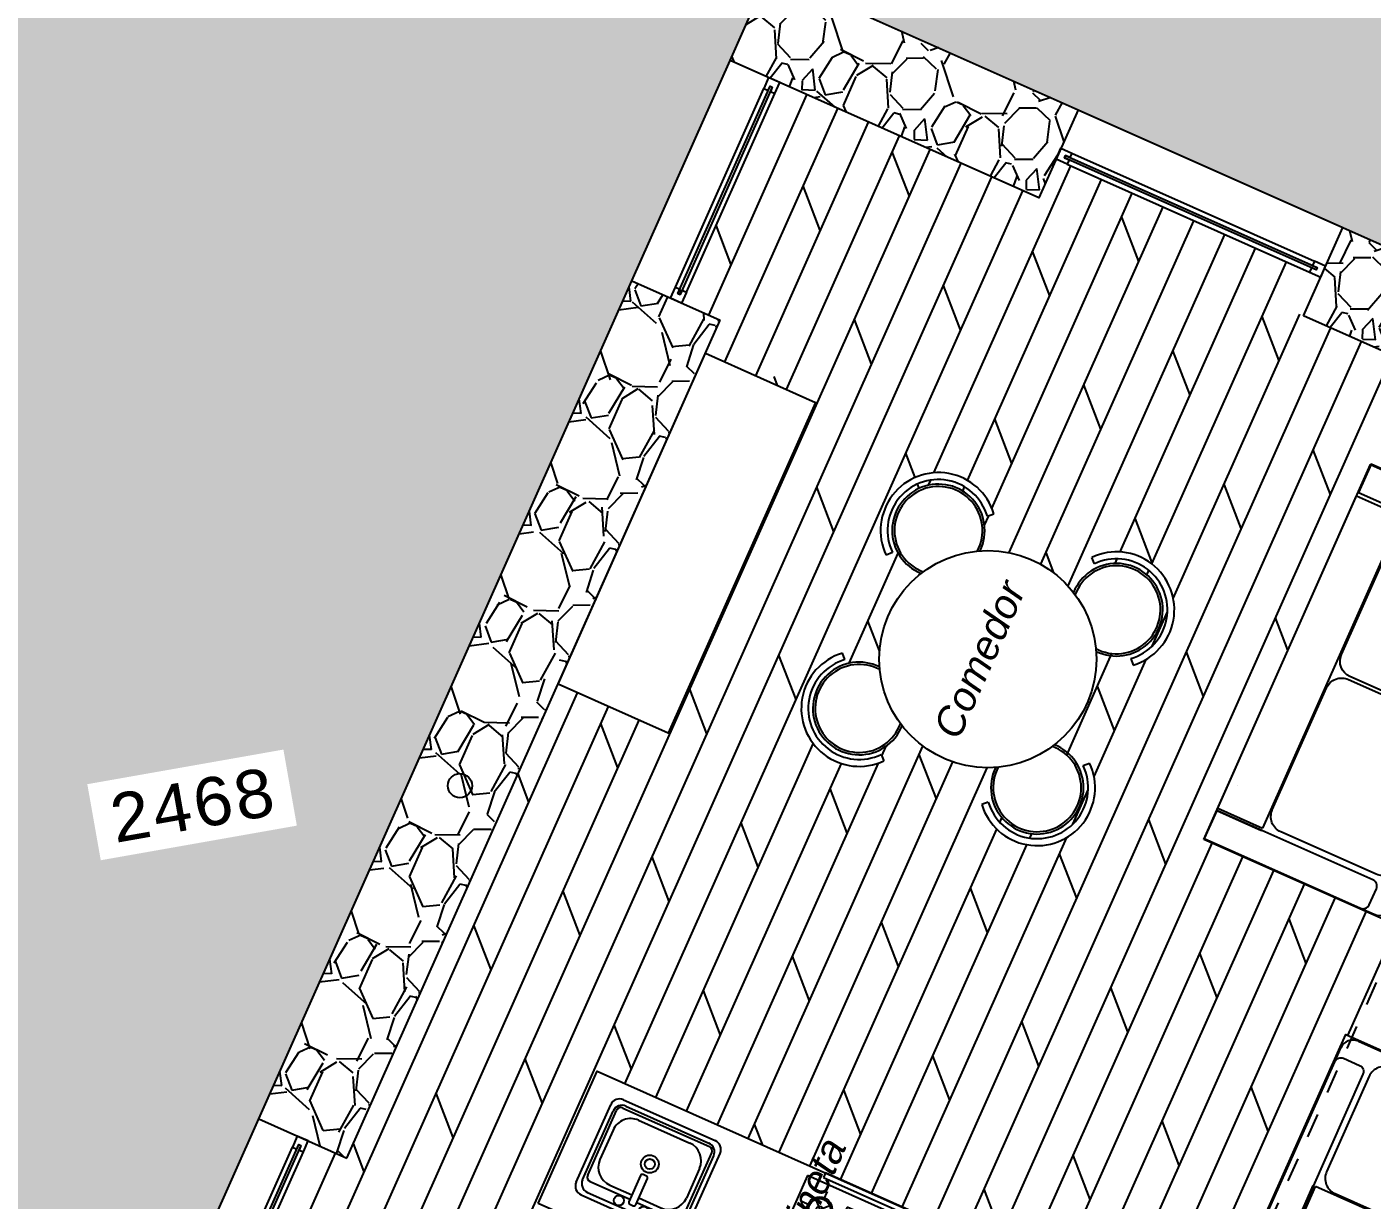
# Model space of a CAD drawing. Header units: millimetres. Extents: x 525387 to 527545, y 2235066 to 2235448.
# Drawn here: x 525558.98 to 525564.55, y 2235289.79 to 2235294.65 of the extents above; entities that cross this region are included whole.
import ezdxf
from ezdxf.enums import TextEntityAlignment as Align

# ---------------------------------------------------------------- set-up
doc = ezdxf.new("R2010")
doc.units = ezdxf.units.MM
doc.set_wipeout_variables(frame=1)
doc.linetypes.add('CONTINUA', pattern=[0])
doc.linetypes.add('JIS_02_1.0', pattern=[2, 1, -1])
for name, color, linetype in [('auxiliar', 6, 'Continuous'), ('CVL_CURV_TX', 2, 'Continuous'), ('muebles', 2, 'Continuous'), ('MUEBLES FIJOS', 2, 'Continuous'), ('pie de plano', 7, 'Continuous'), ('PISOS', 7, 'Continuous'), ('ventanas', 3, 'Continuous')]:
    doc.layers.add(name, color=color, linetype=linetype)
doc.layers.add('jardin', color=72, linetype='Continuous', lineweight=5)
doc.layers.add('muro', color=5, linetype='Continuous', lineweight=35)
doc.styles.add('ARIAL', font='ariali.ttf')
doc.styles.add('MONOTXT4', font='monotxt4.shx')
pattern_1 = [(90, (-1981.939004174666, -211.1523106675595), (-0.449012806, 0.449012806), [0.1190625, -0.778963112]), (45, (-1981.939004174666, -211.1523106675595), (-0.4490128060534577, 0.4490128060534577), [0.1190625, -0.5159375]), (135, (-1981.939004174666, -211.1523106675595), (-0.4490128060534577, -0.4490128060534576), [0.1190625, -0.5159375])]
pattern_2 = [(228.0127875, (-610.659954679315, -52.76338172890246), (-4.064000000319163, -4.571999999716358), [0.06834428800000002, -6.766096727913001]), (184.969741, (-610.7056746792514, -52.81418172875419), (6.095999997588102, 0.5080000289395848), [0.117280944, -11.61080977870479]), (132.5104471, (-610.8225146792829, -52.82434172881767), (5.080000002145499, -5.587999998049193), [0.08269630400000003, -8.18694455882]), (267.273689, (-611.0206346792402, -52.95134172867984), (0.508000001063945, 10.15999999994663), [0.106800904, -10.5732874851476]), (292.83365418, (-611.0257146792719, -53.0580217288807), (-2.540000000212682, 6.095999999911093), [0.10472674, -10.3679615490688]), (357.2736889999999, (-610.9850746792508, -53.15454172901809), (-10.15999999994663, 0.5080000010639457), [0.106800904, -10.5732874851476]), (37.69424047, (-610.8783946792828, -53.15962172904983), (-6.60399999970718, -5.080000000380084), [0.141238732, -13.9826230628494]), (72.25532837, (-610.766634679283, -53.07326172897592), (3.556000000955859, 11.17599999969577), [0.133343904, -13.201051320381]), (121.42956562, (-610.7259946792619, -52.9462617286481), (-4.064000000576625, 6.603999999645205), [0.1071626, -10.6091091397424]), (175.2363583, (-610.7818746792618, -52.85482172900811), (5.587999999919906, -0.5080000008778514), [0.122342656, -5.994787389999998]), (222.3974378, (-610.9037946792087, -52.84466172894463), (-6.095999999804933, -5.5880000002128), [0.158215584, -15.6633545024354]), (138.81407483, (-610.5177146792412, -52.95642172871158), (-3.555999999786702, 3.048000000247837), [0.054000908, -5.346113164868801]), (171.4692344, (-610.5583546792623, -52.92086172895506), (6.604000000177932, -1.015999998847469), [0.102736396, -10.170927799408]), (225, (-610.659954679315, -52.90562172885984), (-7.105427357601003e-17, -0.508000000000048), [0.07184186800000002, -0.6465786216856001]), (203.19859051, (-610.6955146793043, -52.84466172894463), (2.540000000069218, 1.015999999821867), [0.03868826399999998, -3.830124473778798]), (291.80140949, (-610.7310746792937, -52.85990172903985), (-0.5080000001062992, 1.523999999964575), [0.05471312400000002, -2.680950598]), (30.96375653, (-610.7107546792831, -52.91070172889158), (1.524000000037277, 1.015999999944225), [0.08886393199999996, -2.873259630581999]), (161.56505118, (-610.6345546792727, -52.86498172907159), (1.016000000026517, -0.5079999999467508), [0.06425742800000002, -1.5421796233656]), (16.389540334, (-611.0257146792719, -52.85990172903985), (5.08000000000003, 1.524000000000049), [0.09001760000000003, -8.911765334507802]), (70.34617594, (-610.9393546793144, -52.83450172888115), (-2.032000000185863, -5.587999999934083), [0.075519788, -7.476443135640001]), (293.19859051, (-610.6345546792727, -52.76338172890246), (-1.015999999822653, 2.540000000071057), [0.07737601999999996, -3.791436717778798]), (343.6104596700001, (-610.6040746793151, -52.83450172888115), (-5.080000000106459, 1.523999999644572), [0.09001759999999998, -8.911765334507994]), (339.44395478, (-611.0257146792719, -53.17486172867939), (-2.539999999999973, 1.016000000000042), [0.08680703999999995, -4.253546862621199]), (294.7751406, (-610.9444346792297, -53.20534172886983), (-2.540000003023386, 5.587999998625452), [0.072734424, -7.200718676144002]), (66.80140949, (-610.629474679241, -53.27138172881678), (1.01599999984046, 2.540000000063861), [0.07737602000000002, -3.7914367177788]), (17.35402464, (-610.5989946792834, -53.20026172883809), (-6.603999999868606, -2.032000000426493), [0.08515654800000004, -8.430475196040002]), (69.44395478, (-610.8783946792828, -53.27138172881678), (-1.016000000017692, -2.539999999992927), [0.04340352, -4.296950382621201]), (101.309932474, (-610.659954679315, -53.27138172881678), (-0.50800000000008, 2.032000000000074), [0.02590292, -2.564398992905201]), (165.963756532, (-610.6650346792303, -53.24598172865808), (1.523999999999903, -0.507999999999973), [0.10472674, -1.9898109178138]), (186.00900596, (-610.766634679283, -53.22058172896504), (5.079999999973075, 0.5080000002658708), [0.09705339999999996, -9.608272972667395]), (303.69006753, (-610.7107546792831, -52.95642172871158), (-0.5080000000705939, 1.015999999964741), [0.073264776, -1.758355271936]), (353.15722659, (-610.670114679262, -53.01738172909245), (8.636000000053137, -1.015999999547879), [0.127911352, -12.6632018130062]), (60.9453959, (-610.5431146792835, -53.03262172872201), (-2.032000000055938, -3.555999999968051), [0.05230164800000001, -5.177878463622001]), (90, (-610.5177146792412, -52.98690172890201), (-0.5080000000000001, 0.5080000000000001), [0.03048000000000001, -0.4775200000000001]), (120.25643716, (-610.7767946792301, -53.20534172886983), (2.031999999751434, -3.55600000014196), [0.07057339200000001, -6.986788154640001]), (48.01278749999999, (-610.8123546792194, -53.14438172895461), (4.064000000335069, 4.571999999702042), [0.136688576, -6.697752439913001]), (0, (-610.7209146792302, -53.04278172878549), (0.5080000000000001, 0.5080000000000001), [0.13208, -0.3759200000000001]), (325.3048465, (-610.5888346792199, -53.04278172878549), (5.080000001924307, -3.555999997250916), [0.08032191200000001, -7.951863344828002]), (254.0546040999999, (-610.5227946792729, -53.08850172907114), (-0.5079999999645114, -2.03200000000895), [0.073965816, -3.624330007754401]), (207.64597536, (-610.5431146792835, -53.15962172904983), (-9.652000000354672, -5.079999999326152), [0.12042902, -11.9224928845876]), (175.42607874, (-610.6497946792515, -53.2155017289333), (-6.603999999999767, 0.5079999999998956), [0.127405892, -12.613169291248])]

# ---------------------------------------------------------------- blocks, each defined once
blk = doc.blocks.new('ESTUFA')
at = {"layer": 'muebles'}
for p, q in [((0.3249999999970896, 0.5973147817566087), (-0.3249999999970896, 0.5973147817566087)), ((-0.3249999999970896, 0.5973147817566087), (-0.3249999999970896, 0.02231478175951906)), ((-0.2106304903427372, 0.5275208162055378), (-0.2106304903427372, 0.567520816199135)), ((0.2143274509144248, 0.5275208162055378), (0.2143274509144248, 0.567520816199135)), ((0.3249999999970896, 0.5973147817566087), (0.3249999999970896, 0.02231478175951906)), ((-0.2459858294023434, 0.5128761552622336), (-0.175275151283131, 0.4421654771430212)), ((-0.2459858294023434, 0.4421654771430212), (-0.175275151283131, 0.5128761552622336)), ((-0.09846379888767842, 0.5384176650985637), (-0.09846379888767842, 0.103417665100892)), ((0.1015362011094112, 0.5384176650985637), (-0.09846379888767842, 0.5384176650985637)), ((0.1015362011094112, 0.5384176650985637), (0.1015362011094112, 0.103417665100892)), ((0.1789721118548186, 0.5128761552622336), (0.249682789974031, 0.4421654771430212)), ((0.1789721118548186, 0.4421654771430212), (0.249682789974031, 0.5128761552622336)), ((-0.2606304903310956, 0.4775208162026274), (-0.3006304903392447, 0.4775208162026274)), ((-0.1206304903316777, 0.4775208162026274), (-0.1606304903398268, 0.4775208162026274)), ((0.1643274509260664, 0.4775208162026274), (0.1243274509179173, 0.4775208162026274)), ((0.3043274509254843, 0.4775208162026274), (0.2643274509173352, 0.4775208162026274)), ((-0.2106304903427372, 0.3875208162061199), (-0.2106304903427372, 0.427520816199717)), ((0.2143274509144248, 0.3875208162061199), (0.2143274509144248, 0.427520816199717)), ((-0.2106304903427372, 0.2275208162026274), (-0.2106304903427372, 0.2675208162107765)), ((0.2143274509144248, 0.2275208162026274), (0.2143274509144248, 0.2675208162107765)), ((-0.2459858294023434, 0.2128761552593232), (-0.175275151283131, 0.1421654771401109)), ((-0.2459858294023434, 0.1421654771401109), (-0.175275151283131, 0.2128761552593232)), ((0.1789721118548186, 0.2128761552593232), (0.249682789974031, 0.1421654771401109)), ((0.1789721118548186, 0.1421654771401109), (0.249682789974031, 0.2128761552593232)), ((-0.2606304903310956, 0.177520816199717), (-0.3006304903392447, 0.177520816199717)), ((-0.2106304903427372, 0.0875208162032095), (-0.2106304903427372, 0.1275208162113586)), ((-0.1206304903316777, 0.177520816199717), (-0.1606304903398268, 0.177520816199717)), ((0.1643274509260664, 0.177520816199717), (0.1243274509179173, 0.177520816199717)), ((0.2143274509144248, 0.0875208162032095), (0.2143274509144248, 0.1275208162113586)), ((0.3043274509254843, 0.177520816199717), (0.2643274509173352, 0.177520816199717)), ((0.1015362011094112, 0.103417665100892), (-0.09846379888767842, 0.103417665100892)), ((0.3249999999970896, 0.02231478175951906), (-0.3249999999970896, 0.02231478175951906))]:
    blk.add_line(p, q, dxfattribs=at)
at = {"layer": 'muebles', "ltscale": 0.35}
for points in [[(-0.254486883012305, 0.6196295635161277), (0.2544868830127598, 0.6196295635161277), (0.2544868830127598, 0.6419443452756468), (-0.254486883012305, 0.6419443452756468)], [(-0.3249999999970896, 0), (0.3249999999970896, 0), (0.3249999999970896, 0.02231478175951906), (-0.3249999999970896, 0.02231478175951906)]]:
    blk.add_lwpolyline(points, close=True, dxfattribs=at)
at = {"layer": 'muebles'}
for centre, radius in [((-0.2106304903427372, 0.4775208162026274), 0.05826164487764651), ((-0.2106304903427372, 0.4775208162026274), 0.05), ((0.2143274509144248, 0.4775208162026274), 0.05826164487764651), ((0.2143274509144248, 0.4775208162026274), 0.05), ((-0.2106304903427372, 0.4775208162026274), 0.01462333688698436), ((0.2143274509144248, 0.4775208162026274), 0.01462333688698436), ((-0.2106304903427372, 0.177520816199717), 0.05826164487764651), ((-0.2106304903427372, 0.177520816199717), 0.05), ((-0.2106304903427372, 0.177520816199717), 0.01462333688698436), ((0.2143274509144248, 0.177520816199717), 0.05826164487764651), ((0.2143274509144248, 0.177520816199717), 0.05), ((0.2143274509144248, 0.177520816199717), 0.01462333688698436)]:
    blk.add_circle(centre, radius, dxfattribs=at)
blk = doc.blocks.new('TARJA SENCILLA')
at = {"color": 0, "linetype": 'ByBlock'}
for p, q in [((0.2600000000001046, 0.2904090909090868), (-0.2599999999999909, 0.2904090909090868)), ((-0.3099999999999454, 0.2404090909090826), (-0.3099999999999454, -0.1985909090909175)), ((-0.2849999999999682, 0.215409090909084), (-0.2849999999999682, -0.1735909090909118)), ((0.2350000000000136, 0.2654090909090883), (-0.2349999999999, 0.2654090909090883)), ((-0.01949997601047926, 0.2224627386789564), (-0.01949997601047926, 0.07366930156964457)), ((0.009500023989517103, 0.2324627386789473), (-0.009499976010488353, 0.2324627386789544)), ((0.01950002398950801, 0.07366930156964457), (0.01950002398950801, 0.2224627386789493)), ((0.2850000000000819, 0.215409090909084), (0.2850000000000819, -0.1735909090909118)), ((0.3100000000000591, 0.2404090909090826), (0.3100000000000591, -0.1985909090909175)), ((-0.2699999999999818, 0.1835909090909098), (-0.2699999999999818, -0.1835909090909169)), ((-0.01949997601047926, 0.2085909090909084), (-0.2449999999998909, 0.2085909090909084)), ((-0.01949997601047926, 0.1835909090909098), (-0.1449999999999818, 0.1835909090909098)), ((0.2450000479790333, 0.2085909090909084), (0.01950002398950801, 0.2085909090909084)), ((0.1449999999999818, 0.1835909090909098), (0.01950002398950801, 0.1835909090909098)), ((0.2700000000000955, 0.1835909090909098), (0.2700000000000955, -0.1835909090909169)), ((-0.2450000000000045, -0.08359090909091549), (-0.2450000000000045, 0.08359090909090838)), ((0.2450000000000045, -0.08359090909091549), (0.2450000000000045, 0.08359090909090838)), ((-0.009499976010488353, 0.06366930156964656), (0.009500023989517103, 0.06366930156964656)), ((0.2450000000000045, -0.2085909090909155), (-0.2449999999998909, -0.2085909090909155)), ((0.1449999999999818, -0.1835909090909169), (-0.1449999999999818, -0.1835909090909169)), ((0.2600000000001046, -0.2485909090909146), (-0.2599999999999909, -0.2485909090909146)), ((0.2350000000000136, -0.2235909090909161), (-0.2349999999999, -0.2235909090909161))]:
    blk.add_line(p, q, dxfattribs=at)
for centre, radius in [((-0.07095125989155804, 0.237310354901112), 0.026), ((0.06920522671384788, 0.237310354901112), 0.026), ((0, 0), 0.04631873457960797), ((0, 0), 0.02631873457960797)]:
    blk.add_circle(centre, radius, dxfattribs=at)
for centre, radius, start, end in [((-0.2599999999999909, 0.2404090909090826), 0.05, 90, 180), ((0.2600000000001046, 0.2404090909090826), 0.05, 0, 90), ((-0.2349999999999, 0.215409090909084), 0.05, 90, 180), ((-0.009499976010488353, 0.2224627386789564), 0.01, 90, 180), ((0.009500023989517103, 0.2224627386789493), 0.01, 0, 90), ((0.2350000000000136, 0.215409090909084), 0.05, 0, 90), ((-0.2449999999998909, 0.1835909090909098), 0.025, 90, 180), ((-0.1449999999999818, 0.08359090909090838), 0.1, 90, 180), ((0.1449999999999818, 0.08359090909090838), 0.1, 0, 90), ((0.2450000000000045, 0.1835909090909098), 0.025, 4.071109992273301e-13, 90), ((-0.009499976010488353, 0.07366930156964457), 0.01, 180, 270), ((0.009500023989517103, 0.07366930156964457), 0.01, 270, 0), ((-0.1449999999999818, -0.08359090909091549), 0.1, 180, 270), ((0.1449999999999818, -0.08359090909091549), 0.1, 270, 0), ((-0.2599999999999909, -0.1985909090909175), 0.05, 180, 270), ((-0.2349999999999, -0.1735909090909118), 0.05, 180, 270), ((-0.2449999999998909, -0.1835909090909169), 0.025, 180, 270), ((0.2350000000000136, -0.1735909090909118), 0.05, 270, 0), ((0.2450000000000045, -0.1835909090909169), 0.025, 270, 4.071109992273301e-13), ((0.2600000000001046, -0.1985909090909175), 0.05, 270, 0)]:
    blk.add_arc(centre, radius, start, end, dxfattribs=at)
blk = doc.blocks.new('love seat')
at = {"layer": 'muebles'}
for p, q in [((-0.693845347669594, -0.0001848142039762024), (-0.6937930083340689, -0.1966816053438833)), ((-0.6838453480208955, -0.0001821505841235194), (-0.683793008685825, -0.1966789417235759)), ((-0.8172679513477306, -0.6847185845110744), (-0.8172518546298306, -0.7451502847063693)), ((0.823315908850418, -0.7447132993368086), (0.8233000632353651, -0.6852243478845139)), ((-0.7640282139882402, -0.7983455793594203), (0.7701206142232877, -0.7979369399583902))]:
    blk.add_line(p, q, dxfattribs=at)
blk.add_lwpolyline([(-0.6838453480190765, -0.0001821506164105813), (0.6838453480190765, 0.0001821506164105813), (0.6838976873586944, -0.1963146404771123), (-0.683793008685825, -0.1966789417235759)], dxfattribs=at)
for points in [[(-0.6936630224604414, -0.6846856608151484), (-0.693845347669594, -0.0001848142039762024), (-0.8174502765700709, -0.0002177378944452357), (-0.8172679513477306, -0.6847185845110744, 0.4142135623730951), (-0.7906561310469442, -0.7113162318285049), (-0.720260669770596, -0.7112974811354889, 0.4142135623730951)], [(0.8233000632353651, -0.6852243478845139), (0.8231177380207555, -0.0007235012869841739), (0.6995128091202787, -0.0007564249774532072), (0.6996951343485307, -0.6852572715808947, 0.4142135623730951), (0.7263069546625047, -0.7118549189042369), (0.7967024159256653, -0.7118361682048544, 0.4142135623730951)], [(-0.0005886417866349802, -0.2689346066174494), (-0.0004772801612489275, -0.6870179246982389, -0.4142135623730951), (-0.06697139844300182, -0.7535474754952247), (-0.6011693568216288, -0.7536897656766541, -0.4142135623730951), (-0.66769890759997, -0.6871956473876253), (-0.6678102692258108, -0.2691123293072906, -0.4142135623730951), (-0.6013161509363272, -0.2025827785284946), (-0.0671181925649762, -0.2024404883279658, -0.4142135623730951)], [(0.6799677358808367, -0.2687533320565763), (0.6800790975194104, -0.6868366501432774, -0.4142135623730951), (0.6135849792244699, -0.7533662009348063), (0.0793870208590306, -0.7535084911216927, -0.4142135623730951), (0.01285747006704696, -0.6870143728267522), (0.01274610844166091, -0.2689310547464174, -0.4142135623730951), (0.07924022673068976, -0.2024015039680762), (0.6134381851024955, -0.2022592137675474, -0.4142135623730951)]]:
    blk.add_lwpolyline(points, format="xyb", close=True, dxfattribs=at)
for centre, start, end in [((-0.7640423869866027, -0.7451361117020951), 180.0152614350205, 270.0152614350336), ((0.7701064412262895, -0.7447274723338069), 270.0152614350336, 0.01526143502056886)]:
    blk.add_arc(centre, 0.0532094695169576, start, end, dxfattribs=at)
blk = doc.blocks.new('CABAÑA 1')
at = {"layer": 'muro', "linetype": 'Continuous', "lineweight": -3}
h = blk.add_hatch(dxfattribs=at)
h.set_pattern_fill('GRAVEL', color=41, scale=0.02)
h.set_pattern_definition([(228.0127875, (-1383.42150147137, -17.36932552279904), (-4.064000000319163, -4.571999999716358), [0.06834428800000002, -6.766096727913001]), (184.969741, (-1383.467221471365, -17.42012552265078), (6.095999997588102, 0.5080000289395848), [0.1172809439999998, -11.61080977870477]), (132.5104471, (-1383.584061471338, -17.43028552271426), (5.080000002145499, -5.587999998049193), [0.08269630400000003, -8.18694455882]), (267.273689, (-1383.782181471353, -17.55728552257642), (0.508000001063945, 10.15999999994663), [0.1068009039999998, -10.57328748514757]), (292.83365418, (-1383.787261471327, -17.66396552277729), (-2.540000000212682, 6.095999999911093), [0.1047267399999998, -10.36796154906877]), (357.2736889999999, (-1383.746621471364, -17.76048552291468), (-10.15999999994663, 0.5080000010639457), [0.1068009039999998, -10.57328748514757]), (37.69424047, (-1383.639941471338, -17.76556552294642), (-6.60399999970718, -5.080000000380084), [0.141238732, -13.9826230628494]), (72.25532837, (-1383.528181471338, -17.67920552287251), (3.556000000955859, 11.17599999969577), [0.133343904, -13.201051320381]), (121.42956562, (-1383.487541471375, -17.55220552301034), (-4.064000000576625, 6.603999999645205), [0.1071626, -10.6091091397424]), (175.2363583, (-1383.543421471375, -17.46076552290469), (5.587999999919906, -0.5080000008778514), [0.1223426559999998, -5.994787389999988]), (222.3974378, (-1383.66534147138, -17.45060552284122), (-6.095999999804933, -5.5880000002128), [0.158215584, -15.6633545024354]), (138.81407483, (-1383.279261471354, -17.56236552260816), (-3.555999999786702, 3.048000000247837), [0.054000908, -5.346113164868801]), (171.4692344, (-1383.319901471375, -17.52680552285165), (6.604000000177932, -1.015999998847469), [0.102736396, -10.170927799408]), (225, (-1383.42150147137, -17.51156552275643), (-7.105427357601003e-17, -0.508000000000048), [0.07184186800000002, -0.6465786216856001]), (203.19859051, (-1383.457061471359, -17.45060552284122), (2.540000000069218, 1.015999999821867), [0.0386882639999999, -3.830124473778793]), (291.80140949, (-1383.492621471349, -17.46584552293643), (-0.5080000001062992, 1.523999999964575), [0.05471312400000002, -2.680950598]), (30.96375653, (-1383.472301471338, -17.51664552278817), (1.524000000037277, 1.015999999944225), [0.0888639319999998, -2.873259630581994]), (161.56505118, (-1383.396101471328, -17.47092552296817), (1.016000000026517, -0.5079999999467508), [0.06425742800000002, -1.5421796233656]), (16.389540334, (-1383.787261471327, -17.46584552293643), (5.08000000000003, 1.524000000000049), [0.09001760000000003, -8.911765334507802]), (70.34617594, (-1383.700901471369, -17.44044552277774), (-2.032000000185863, -5.587999999934083), [0.075519788, -7.476443135640001]), (293.19859051, (-1383.396101471328, -17.36932552279904), (-1.015999999822653, 2.540000000071057), [0.0773760199999998, -3.791436717778793]), (343.6104596700001, (-1383.36562147137, -17.44044552277774), (-5.080000000106459, 1.523999999644572), [0.09001759999999981, -8.911765334507972]), (339.44395478, (-1383.787261471327, -17.78080552304164), (-2.539999999999973, 1.016000000000042), [0.08680703999999978, -4.253546862621188]), (294.7751406, (-1383.705981471343, -17.81128552276641), (-2.540000003023386, 5.587999998625452), [0.072734424, -7.200718676144002]), (66.80140949, (-1383.391021471354, -17.87732552271336), (1.01599999984046, 2.540000000063861), [0.07737602000000002, -3.7914367177788]), (17.35402464, (-1383.360541471338, -17.80620552273467), (-6.603999999868606, -2.032000000426493), [0.08515654800000004, -8.430475196040002]), (69.44395478, (-1383.639941471338, -17.87732552271336), (-1.016000000017692, -2.539999999992927), [0.04340352, -4.296950382621201]), (101.309932474, (-1383.42150147137, -17.87732552271336), (-0.50800000000008, 2.032000000000074), [0.02590292, -2.564398992905201]), (165.963756532, (-1383.426581471344, -17.85192552302033), (1.523999999999903, -0.507999999999973), [0.10472674, -1.9898109178138]), (186.00900596, (-1383.528181471338, -17.82652552286163), (5.079999999973075, 0.5080000002658708), [0.09705339999999979, -9.608272972667374]), (303.69006753, (-1383.472301471338, -17.56236552260816), (-0.5080000000705939, 1.015999999964741), [0.073264776, -1.758355271936]), (353.15722659, (-1383.431661471375, -17.62332552298903), (8.636000000053137, -1.015999999547879), [0.127911352, -12.6632018130062]), (60.9453959, (-1383.304661471338, -17.63856552261859), (-2.032000000055938, -3.555999999968051), [0.05230164800000001, -5.177878463622001]), (90, (-1383.279261471354, -17.5928455227986), (-0.5080000000000001, 0.5080000000000001), [0.03048000000000001, -0.4775200000000001]), (120.25643716, (-1383.538341471343, -17.81128552276641), (2.031999999751434, -3.55600000014196), [0.07057339200000001, -6.986788154640001]), (48.01278749999999, (-1383.573901471333, -17.7503255228512), (4.064000000335069, 4.571999999702042), [0.136688576, -6.697752439913001]), (0, (-1383.482461471343, -17.64872552268207), (0.5080000000000001, 0.5080000000000001), [0.13208, -0.3759200000000001]), (325.3048465, (-1383.350381471333, -17.64872552268207), (5.080000001924307, -3.555999997250916), [0.08032191200000001, -7.951863344828002]), (254.0546040999999, (-1383.284341471328, -17.69444552296773), (-0.5079999999645114, -2.03200000000895), [0.073965816, -3.624330007754401]), (207.64597536, (-1383.304661471338, -17.76556552294642), (-9.652000000354672, -5.079999999326152), [0.1204290199999998, -11.92249288458757]), (175.42607874, (-1383.411341471365, -17.82144552282989), (-6.603999999999767, 0.5079999999998956), [0.127405892, -12.613169291248])])
edge = h.paths.add_edge_path(flags=16)
edge.add_arc((3.599999999976717, 6.25), 0.05000000000006821, 0, 360)
h.paths.add_polyline_path([(2, 6.049999999813735), (2, 6.449999999720603), (5.800000000046566, 6.449999999720603), (5.800000000046566, 6.049999999813735)])
h = blk.add_hatch(dxfattribs=at)
h.set_pattern_fill('GRAVEL', color=41, scale=0.02)
h.set_pattern_definition(pattern_2)
h.paths.add_polyline_path([(6.800000000046566, 6.449999999720603), (7.200000000069849, 6.449999999720603), (7.200000000069849, 5.049995868001133), (6.800000000046566, 5.049995868001133)])
h = blk.add_hatch(dxfattribs=at)
h.set_pattern_fill('GRAVEL', color=41, scale=0.02)
h.set_pattern_definition(pattern_2)
h.paths.add_polyline_path([(6.800000000046566, 3.850000000093132), (7.200000000069849, 3.850000000093132), (7.200000000069849, 2.449999999720603), (6.800000000046566, 2.449999999720603)])
at = {"layer": 'auxiliar', "linetype": 'JIS_02_1.0', "lineweight": -3, "ltscale": 0.1}
blk.add_line((1.900000000023283, 2.449999999720603), (6.800000000046566, 2.449999999720603), dxfattribs=at)
at = {"layer": 'muebles', "color": 30, "linetype": 'Continuous', "lineweight": -3}
for p, q in [((4.911395449074917, 5.542508143000305), (4.918887306237593, 5.549999999813735)), ((4.91120405390393, 3.307118271011859), (4.911394687369466, 3.30730890436098))]:
    blk.add_line(p, q, dxfattribs=at)
at = {"layer": 'muebles', "lineweight": -3}
for p, q in [((4.725823316490278, 5.005832491442561), (4.746232818928547, 5.026239746715873)), ((5.211084222886711, 5.005832491442561), (5.190674720564857, 5.026239746715873)), ((4.428393095964566, 4.708402270916849), (4.407985840458423, 4.687992768362164)), ((5.508514443528838, 4.708402270916849), (5.528921699034981, 4.687992768362164)), ((4.428393095964566, 4.223141364287585), (4.407985840458423, 4.24355086684227)), ((5.508514443528838, 4.223141364287585), (5.528921699034981, 4.24355086684227)), ((4.725823316490278, 3.925711143761873), (4.746232818928547, 3.905303888488561)), ((5.211084222886711, 3.925711143761873), (5.190674720564857, 3.905303888488561))]:
    blk.add_line(p, q, dxfattribs=at)
at = {"layer": 'muebles', "linetype": 'Continuous', "lineweight": -3}
for points in [[(5.650000000023283, 6.049999999813735), (5.650000000023283, 5.549999999813735), (4.150000000023283, 5.549999999813735), (4.150000000023283, 6.049999999813735)], [(2.150000000023283, 5.25), (2.75, 5.25), (2.75, 3.5), (2.150000000023283, 3.5)]]:
    blk.add_lwpolyline(points, close=True, dxfattribs=at)
at = {"layer": 'muebles', "lineweight": -3}
blk.add_lwpolyline([(4.64968672383111, 3.344946536701173), (6.349686723900959, 3.344946536701173), (6.349686723900959, 2.514946536626667), (4.64968672383111, 2.514946536626667)], close=True, dxfattribs=at)
blk.add_circle((4.968453769688495, 4.465771817602217), 0.4500000000000455, dxfattribs=at)
for centre, radius, start, end in [((4.564866108703427, 4.869359478820115), 0.2398026315789368, 40.85945556741204, 229.140544432588), ((4.564866108703427, 4.869359478820115), 0.2110263157894567, 40.29407231754525, 229.705927691082), ((5.372041430789977, 4.869359478820115), 0.2398026315789368, 310.8594555674121, 139.140544432588), ((5.372041430789977, 4.869359478820115), 0.2110263157894567, 310.294072308918, 139.7059276824548), ((4.564866108703427, 4.06218415684998), 0.2398026315789368, 130.8594555674121, 319.1405444325879), ((5.372041430789977, 4.06218415684998), 0.2398026315789368, 220.859455567412, 49.14054443258796), ((4.564866108703427, 4.06218415684998), 0.2110263157894567, 130.294072308918, 319.7059276824547), ((5.372041430789977, 4.06218415684998), 0.2110263157894567, 220.2940723175452, 49.70592769108201)]:
    blk.add_arc(centre, radius, start, end, dxfattribs=at)
at = {"layer": 'muebles', "color": 8, "lineweight": -3}
for centre, radius, start, end in [((4.564866108703427, 4.869359478820115), 0.191842105263173, 358.0347775575041, 271.9652224356009), ((4.564866108703427, 4.869359478820115), 0.1822499999999914, 356.2219961565646, 273.7780038376588), ((5.372041430789977, 4.869359478820115), 0.191842105263173, 268.0347775643991, 181.9652224424959), ((5.372041430789977, 4.869359478820115), 0.1822499999999914, 266.2219961623412, 183.7780038434355), ((4.564866108703427, 4.06218415684998), 0.191842105263173, 88.03477756439904, 1.965222442495885), ((4.564866108703427, 4.06218415684998), 0.1822499999999914, 86.22199616234114, 3.778003843435476), ((5.372041430789977, 4.06218415684998), 0.191842105263173, 178.0347775575041, 91.96522243560096), ((5.372041430789977, 4.06218415684998), 0.1822499999999914, 176.2219961565645, 93.77800383765886)]:
    blk.add_arc(centre, radius, start, end, dxfattribs=at)
at = {"layer": 'MUEBLES FIJOS'}
for p, q in [((4.029269132763147, 2.474714082665741), (4.091815943014808, 2.474699773825705)), ((4.14687514398247, 2.419615375809371), (4.146511898841709, 0.8317713239230216)), ((3.320781483547762, 2.34694505110383), (3.524155664257705, 2.346898525953293)), ((3.320779115892947, 2.336595051456243), (3.52415329660289, 2.336548526305705))]:
    blk.add_line(p, q, dxfattribs=at)
at = {"layer": 'MUEBLES FIJOS', "color": 30, "linetype": 'Continuous', "lineweight": -3}
blk.add_line((4.073004053905606, 2.46891827089712), (4.073194687371142, 2.469108904711902), dxfattribs=at)
at = {"layer": 'MUEBLES FIJOS', "lineweight": -3}
blk.add_lwpolyline([(3.320617199642584, 0.7788151097483933), (3.320617199642584, 2.478815109934658), (4.15061719971709, 2.478815109934658), (4.15061719971709, 0.7788151097483933)], close=True, dxfattribs=at)
at = {"layer": 'MUEBLES FIJOS'}
for points in [[(4.029239866416901, 2.346782980021089), (3.320781483547762, 2.34694505110383), (3.320810749894008, 2.474876153748482), (4.029269132763147, 2.474714082665741, -0.4142135623730951), (4.056798733188771, 2.447171883657575), (4.056782065425068, 2.374312580563128, -0.4142135623730951)], [(3.598964494420215, 1.629434818867594), (4.031680732732639, 1.629335827659816, 0.4142135623730951), (4.100536230253056, 1.698159828782082), (4.100662713986821, 2.251054720953107, 0.4142135623730951), (4.031838712864555, 2.319910218473524), (3.599122474552132, 2.320009209681302, 0.4142135623730951), (3.530266977031715, 2.251185208559036), (3.530140493297949, 1.698290316388011, 0.4142135623730951)]]:
    blk.add_lwpolyline(points, format="xyb", close=True, dxfattribs=at)
blk.add_lwpolyline([(3.320779115892947, 2.336595051456243), (3.320455283508636, 0.921035167761147), (3.523829464218579, 0.9209886426106095), (3.52415329660289, 2.336548526305705)], dxfattribs=at)
blk.add_arc((4.091803344432265, 2.4196279742755), 0.0550718009500511, 359.9868926534247, 89.9868926600963, dxfattribs=at)
at = {"layer": 'muro', "color": 3, "linetype": 'Continuous', "lineweight": -3}
for p, q in [((1.000000003026798, 6.449944950640202), (2, 6.449999999720603)), ((5.800000003073364, 6.449944950640202), (6.800000000046566, 6.449999999720603)), ((7.200000000069849, 5.049995868001133), (7.200000000069849, 3.84999586828053))]:
    blk.add_line(p, q, dxfattribs=at)
at = {"layer": 'muro', "linetype": 'Continuous', "lineweight": -3}
for p, q in [((2, 6.449999999720603), (5.800000000046566, 6.449999999720603)), ((2, 6.449999999720603), (2, 6.049999999813735)), ((5.800000000046566, 6.449999999720603), (5.800000000046566, 6.049999999813735)), ((2, 6.049999999813735), (5.800000000046566, 6.049999999813735))]:
    blk.add_line(p, q, dxfattribs=at)
for points in [[(6.800000000046566, 6.449999999720603), (7.200000000069849, 6.449999999720603), (7.200000000069849, 5.049995868001133), (6.800000000046566, 5.049995868001133)], [(6.800000000046566, 3.850000000093132), (7.200000000069849, 3.850000000093132), (7.200000000069849, 2.449999999720603), (6.800000000046566, 2.449999999720603)]]:
    blk.add_lwpolyline(points, close=True, dxfattribs=at)
blk.add_circle((3.599999999976717, 6.25), 0.05, dxfattribs=at)
at = {"layer": 'PISOS', "color": 30, "linetype": 'Continuous', "lineweight": -3}
for p, q in [((6.028995258617215, 6.101308333221823), (6.152686381014064, 6.224999455735087)), ((1, 6.101118271239102), (2, 6.101118271239102)), ((5.800000000046566, 6.101118271239102), (6.800000000046566, 6.101118271239102)), ((1.977696591755375, 5.961607000324875), (2.066089591593482, 6.049999999813735)), ((3.654096020385623, 5.961607571225613), (3.74248844885733, 6.049999999813735)), ((1.049993906985037, 5.961418271064758), (4.150000000023283, 5.961418271064758)), ((2.955596210900694, 5.821907381061465), (3.095296210842207, 5.961607381235808)), ((5.650000000023283, 5.961418271064758), (6.800000000046566, 5.961418271064758)), ((6.30839506816119, 5.821908523794264), (6.448095068219118, 5.961608523502946)), ((1.049984293989837, 5.821718271356076), (4.150000000023283, 5.821718271356076)), ((2.25709640129935, 5.682207190431654), (2.396796401357278, 5.821907190605998)), ((3.933495829929598, 5.682207761798054), (4.073195829987526, 5.821907761972398)), ((5.650000000023283, 5.821718271356076), (6.800000000046566, 5.821718271356076)), ((5.650000000023283, 5.722313074395061), (5.677686925395392, 5.75)), ((1.049974680994637, 5.682018271181732), (4.150000000023283, 5.682018271181732)), ((3.234996020444669, 5.542507571633905), (3.374696020386182, 5.682207571342587)), ((5.650000000023283, 5.682018271181732), (6.800000000046566, 5.682018271181732)), ((6.587794877705164, 5.542508713901043), (6.727494877763093, 5.682208714075387)), ((1.049965068115853, 5.542318271007389), (6.800000000046566, 5.542318271007389)), ((2.536496210843325, 5.402807381004095), (2.676196210901253, 5.542507381178439)), ((4.212895639589988, 5.402807952370495), (4.352595639531501, 5.542507952544838)), ((5.889295068220235, 5.402808523736894), (6.028995068161748, 5.542508523445576)), ((1.049955455120653, 5.402618271298707), (6.800000000046566, 5.402618271298707)), ((3.514395829988644, 5.263107761740685), (3.654095829930156, 5.402807761915028)), ((5.190795258618891, 5.263108333107084), (5.33049525867682, 5.402808333281428)), ((1.049945842125453, 5.262918271124363), (6.800000000046566, 5.262918271124363)), ((2.815896020387299, 5.123407571576536), (2.955596020445228, 5.263107571285218)), ((4.492295449133962, 5.123408142942935), (4.631995449075475, 5.263108142651618)), ((6.16869487776421, 5.123408714309335), (6.308394877705723, 5.263108714018017)), ((2.75, 5.123218270950019), (6.800000000046566, 5.123218270950019)), ((3.793795639532618, 4.983707952313125), (3.933495639590546, 5.123407952487469)), ((5.533316328772344, 5.046829784289002), (5.609895068220794, 5.123408523853868)), ((5.499354671454057, 5.0128681268543), (5.512941982597113, 5.026455438230187)), ((2.75, 4.983518271241337), (4.353979712235741, 4.983518271241337)), ((3.095295829931274, 4.844007761683315), (3.234995829989202, 4.983707761857659)), ((4.71904510690365, 4.983518271241337), (5.217862432589754, 4.983518271241337)), ((4.817320400732569, 4.889633475337178), (4.91139525861945, 4.983708333224058)), ((5.526220428873785, 4.983518271241337), (5.549523475114256, 4.983518271241337)), ((5.582927827257663, 4.983518271241337), (6.974999958649278, 4.983518271241337)), ((6.448094687308185, 4.844008904416114), (6.587794687366113, 4.983708904590458)), ((2.75, 4.843818271066993), (4.326427544699982, 4.843818271066993)), ((4.073195449076593, 4.704308142885566), (4.212895449134521, 4.844008142594248)), ((5.56217569927685, 4.843818271066993), (5.581516375998035, 4.843818271066993)), ((5.610479994793423, 4.843818271066993), (6.974999609170482, 4.843818271066993)), ((5.749594877706841, 4.704308714251965), (5.889294877764769, 4.844008713960648)), ((2.75, 4.704118271358311), (4.391082779737189, 4.704118271358311)), ((3.374695639591664, 4.564607952255756), (3.514395639533177, 4.704307952430099)), ((4.424109567888081, 4.704118271358311), (4.467404646216892, 4.704118271358311)), ((5.469502893276513, 4.704118271358311), (5.512797971605323, 4.704118271358311)), ((5.545824759756215, 4.704118271358311), (6.97499925957527, 4.704118271358311)), ((6.72749449685216, 4.564609094988555), (6.867003672989085, 4.704118271358311)), ((2.75, 4.498711931984872), (2.815895829931833, 4.564607761800289)), ((2.75, 4.564418271183968), (4.529399243299849, 4.564418271183968)), ((4.352595258620568, 4.424908332992345), (4.492295258678496, 4.564608333166689)), ((5.407508296193555, 4.564418271183968), (6.974998910096474, 4.564418271183968)), ((6.028994687367231, 4.424908904358745), (6.168694687308744, 4.564608904533088)), ((2.75, 4.424718271009624), (4.520330342231318, 4.424718271009624)), ((3.654095449135639, 4.285208142828196), (3.793795449077152, 4.42490814300254)), ((5.406024235067889, 4.360738071613014), (5.470194877707399, 4.424908713903278)), ((5.416577197262086, 4.424718271009624), (6.974998560501263, 4.424718271009624)), ((2.75, 4.285018271300942), (4.556351652019657, 4.285018271300942)), ((2.955595639534295, 4.145507952198386), (3.095295639592223, 4.28520795237273)), ((5.380555887473747, 4.285018271300942), (6.974998211022466, 4.285018271300942)), ((6.308394496911205, 4.145509094931185), (6.448094496852718, 4.285209095105529)), ((2.75, 4.145318271126598), (4.339934961171821, 4.145318271126598)), ((3.933495258679613, 4.005808333400637), (4.073195258621126, 4.145508333109319)), ((4.370905223535374, 4.145318271126598), (4.391972753219306, 4.145318271126598)), ((5.544934786274098, 4.145318271126598), (5.566002315958031, 4.145318271126598)), ((5.596972578321584, 4.145318271126598), (6.974997861427255, 4.145318271126598)), ((5.609894687309861, 4.005808904767036), (5.749594687367789, 4.145508904475719)), ((2.75, 4.005618270952255), (4.331830483395606, 4.005618270952255)), ((3.234995449078269, 3.866108142770827), (3.374695449136198, 4.00580814294517)), ((4.361562378937379, 4.005618270952255), (4.381553005194291, 4.005618270952255)), ((4.738115533255041, 4.005618270952255), (5.198792006238364, 4.005618270952255)), ((4.911394877708517, 3.866108714137226), (5.051094877766445, 4.00580871431157)), ((5.555354534299113, 4.005618270952255), (5.575345160556026, 4.005618270952255)), ((5.605077056097798, 4.005618270952255), (6.974997511948459, 4.005618270952255)), ((6.58779430645518, 3.866109285503626), (6.727494306396693, 4.005809285212308)), ((2.75, 3.865918271243572), (4.427080027176999, 3.865918271243572)), ((4.212895068223588, 3.726408523507416), (4.352595068165101, 3.86610852368176)), ((4.487330258125439, 3.865918271243572), (4.642401959281415, 3.865918271243572)), ((4.702652190346271, 3.865918271243572), (5.234255349147134, 3.865918271243572)), ((5.29450558021199, 3.865918271243572), (5.449577281367965, 3.865918271243572)), ((5.509827512316406, 3.865918271243572), (6.800000000046566, 3.865918271243572)), ((5.889294496853836, 3.726409094873816), (6.028994496911764, 3.866109095048159)), ((2.75, 3.726218271069229), (6.800000000046566, 3.726218271069229)), ((3.514395258622244, 3.586708333343267), (3.654095258680172, 3.72640833305195)), ((5.190794687368907, 3.586708904709667), (5.33049468731042, 3.726408904418349)), ((2.75, 3.586518270894885), (6.800000000046566, 3.586518270894885)), ((2.815895449137315, 3.447008142713457), (2.955595449078828, 3.586708142887801)), ((4.492294877767563, 3.447008714079857), (4.631994877709076, 3.5867087142542)), ((6.168694306397811, 3.447009285446256), (6.308394306455739, 3.5867092856206)), ((2.706865724408999, 3.446818271186203), (6.800000000046566, 3.446818271186203)), ((3.793795068166219, 3.307308523450047), (3.933495068224147, 3.44700852362439)), ((5.507831938681193, 3.344946536701173), (5.609894496854395, 3.44700909499079)), ((2.706865724408999, 3.307118271011859), (4.64968672383111, 3.307118271011859)), ((3.09529525868129, 3.167608333285898), (3.234995258622803, 3.30730833299458)), ((2.706865724408999, 3.167418271303177), (4.64968672383111, 3.167418271303177)), ((4.073194877710193, 3.027908714022487), (4.212894877768122, 3.167608714196831)), ((2.706865724408999, 3.027718271128833), (4.64968672383111, 3.027718271128833)), ((3.374695068225265, 2.888208523858339), (3.514395068166777, 3.027908523567021)), ((2.75, 2.88801827095449), (4.64968672383111, 2.88801827095449)), ((4.352594687370583, 2.748508904594928), (4.492294687312096, 2.888208904769272)), ((1.300000000046566, 2.748318271245807), (4.64968672383111, 2.748318271245807)), ((3.654094877769239, 2.608808713965118), (3.793794877710752, 2.748508714139462)), ((1.300000000046566, 2.608618271071464), (4.64968672383111, 2.608618271071464)), ((4.15061719971709, 2.46891827089712), (6.800000000046566, 2.46891827089712))]:
    blk.add_line(p, q, dxfattribs=at)
at = {"layer": 'ventanas', "color": 2, "linetype": 'Continuous', "lineweight": -3}
for p, q in [((1.050001376192085, 6.274997247382998), (1.949998623807915, 6.274997247382998)), ((5.850001376122236, 6.274997247382998), (6.750000000116415, 6.274997247382998)), ((1.049998623784631, 6.224999999627471), (1.950001376331784, 6.224997247569263)), ((5.849998623831198, 6.224999999627471), (6.750002752523869, 6.224997247569263)), ((6.974999999976717, 4.999997244216502), (6.974997247685678, 3.899993115570396)), ((7.024997247382998, 4.999994492158294), (7.024997247615829, 3.899995868094265))]:
    blk.add_line(p, q, dxfattribs=at)
at = {"layer": 'ventanas', "color": 2, "linetype": 'Continuous', "lineweight": -3, "flags": 128}
for points in [[(1.970000275294296, 6.244998348411173), (1.030003027641214, 6.245051622390747), (1.030002477113158, 6.25505162216723), (1.96999972476624, 6.254998348653316)], [(6.770001651486382, 6.244998348411173), (5.830003027687781, 6.245051622390747), (5.830002477159724, 6.25505162216723), (6.77000110107474, 6.254998348653316)], [(6.994998348644003, 3.879994216840714), (6.995051622507162, 5.019992840476334), (7.005051622516476, 5.019993390887976), (7.004998348653316, 3.879994767252356)]]:
    blk.add_lwpolyline(points, close=True, dxfattribs=at)
at = {"layer": 'ventanas', "color": 2, "linetype": 'CONTINUA', "lineweight": -3, "flags": 128}
for points in [[(1.96999972476624, 6.254998348653316), (1.970000275294296, 6.244998348411173), (1.95000027527567, 6.244997247587889), (1.950001376331784, 6.224997247569263), (2.000001376261935, 6.225000000093132), (1.999998623738065, 6.274999999906868), (1.949998623807915, 6.274997247382998), (1.949999724864028, 6.254997247364372)], [(5.830000275163911, 6.254998348653316), (5.82999972475227, 6.244998348411173), (5.849999724654481, 6.244997247587889), (5.849998623714782, 6.224997247569263), (5.799998623784631, 6.225000000093132), (5.800001376192085, 6.274999999906868), (5.850001376122236, 6.274997247382998), (5.850000275182538, 6.254997247364372)], [(6.77000110107474, 6.254998348653316), (6.770001651486382, 6.244998348411173), (6.750001651584171, 6.244997247587889), (6.750002752523869, 6.224997247569263), (6.80000275245402, 6.225000000093132), (6.800000000046566, 6.274999999906868), (6.750000000116415, 6.274997247382998), (6.750001101056114, 6.254997247364372)], [(7.004998348536901, 5.019995593000203), (6.994998348527588, 5.019996143411845), (6.994997247587889, 4.999996143393219), (6.974997247569263, 4.999997244682163), (6.975000000093132, 5.049997244495898), (7.025000000023283, 5.049994491972029), (7.024997247499414, 4.999994492158294), (7.004997247597203, 4.999995592981577)], [(7.004998348536901, 3.879994767252356), (6.994998348527588, 3.879994216840714), (6.994997247587889, 3.899994216859341), (6.974997247569263, 3.899993115570396), (6.975000000093132, 3.849993115756661), (7.025000000023283, 3.84999586828053), (7.024997247499414, 3.899995868094265), (7.004997247597203, 3.899994767270982)]]:
    blk.add_lwpolyline(points, close=True, dxfattribs=at)
at = {"layer": 'muebles', "linetype": 'Continuous', "lineweight": -3, "xscale": 0.8, "yscale": 0.8, "zscale": 0.8, "rotation": 89.99999999999999}
blk.add_blockref('TARJA SENCILLA', (2.487840383662842, 4.894123419653624), dxfattribs=at)
at = {"layer": 'muebles', "lineweight": -3, "xscale": 0.9000000000000001, "yscale": 0.9000000000000001, "zscale": 0.9000000000000001, "rotation": 270.0031540930835}
blk.add_blockref('ESTUFA', (2.172250090166926, 3.985432617831975), dxfattribs=at)
at = {"layer": 'MUEBLES FIJOS', "lineweight": -3, "xscale": 1.034999999999999, "yscale": 1.034999999999999, "zscale": 1.034999999999999, "rotation": 359.9978459069168}
blk.add_blockref('love seat', (5.499686723924242, 3.344946536701173), dxfattribs=at)
at = {"layer": 'pie de plano', "lineweight": -3, "style": 'ARIAL'}
blk.add_text('Comedor', height=0.12, dxfattribs=at).set_placement((4.608639400219545, 4.557700588833541), align=Align.TOP_LEFT)
blk.add_text('Cocineta', height=0.12, dxfattribs=at).set_placement((2.226458620163612, 4.177911187522113), (2.888095728005283, 4.177911187522113), align=Align.FIT)

msp = doc.modelspace()

# ---------------------------------------------------------------- hatches: boundary and pattern name
at = {"layer": 'jardin'}
h = msp.add_hatch(dxfattribs=at)
h.set_pattern_fill('GRASS', color=72, scale=0.025)
h.set_pattern_definition(pattern_1)
edge = h.paths.add_edge_path()
edge.add_line((525551.1288533941, 2235307.784481776), (525544.5737138432, 2235291.494805024))
edge.add_arc((525553.4014085062, 2235290.109696983), 8.935699040744801, 171.082718979386, 230.7625833600216)
edge.add_line((525547.7492639652, 2235283.188715879), (525549.8715956889, 2235281.757185056))
edge.add_line((525549.8715956889, 2235281.757185056), (525550.6470585471, 2235283.888574813))
edge.add_line((525550.6470585471, 2235283.888574813), (525554.0263968138, 2235291.613161021))
edge.add_arc((525539.4018434612, 2235297.174068672), 15.6461258673752, 339.1809630645401, 366.1460256564501)
edge.add_line((525554.9580394882, 2235298.849186527), (525560.1597941134, 2235305.837464629))
edge.add_line((525560.1597941134, 2235305.837464629), (525569.4462861137, 2235308.053591833))
edge.add_line((525569.4462861137, 2235308.053591833), (525567.6462330361, 2235309.158987323))
edge.add_line((525567.6462330361, 2235309.158987323), (525556.4832410938, 2235310.834152002))
edge.add_arc((525555.8299656209, 2235305.755869185), 5.120129413957808, 82.66967101451588, 156.6589529136268)
h = msp.add_hatch(dxfattribs=at)
h.set_pattern_fill('GRASS', color=72, scale=0.025)
h.set_pattern_definition(pattern_1)
edge = h.paths.add_edge_path()
edge.add_line((525556.3404676487, 2235290.662753419), (525552.9692696988, 2235282.956774575))
edge.add_line((525552.9692696988, 2235282.956774575), (525551.6543887777, 2235279.342773342))
edge.add_line((525551.6543887777, 2235279.342773342), (525553.6803570002, 2235277.338111192))
edge.add_line((525553.6803570002, 2235277.338111192), (525560.9604774965, 2235274.096792716))
edge.add_line((525560.9604774965, 2235274.096792716), (525562.2111926738, 2235276.905944997))
edge.add_line((525562.2111926738, 2235276.905944997), (525560.201392668, 2235277.800765611))
edge.add_line((525560.201392668, 2235277.800765611), (525559.4692935788, 2235276.156444134))
edge.add_line((525559.4692935788, 2235276.156444134), (525553.5769253768, 2235278.779895482))
edge.add_line((525553.5769253768, 2235278.779895482), (525556.505429207, 2235285.357422777))
edge.add_line((525556.505429207, 2235285.357422777), (525562.397797409, 2235282.733971429))
edge.add_line((525562.397797409, 2235282.733971429), (525563.2656198685, 2235282.347591976))
edge.add_line((525563.2656198685, 2235282.347591976), (525564.4075974136, 2235281.839150815))
edge.add_line((525564.4075974136, 2235281.839150815), (525564.9124132531, 2235282.972985753))
edge.add_line((525564.9124132531, 2235282.972985753), (525566.0194703336, 2235285.459476667))
edge.add_line((525566.0194703336, 2235285.459476667), (525566.6649589147, 2235286.909267758))
edge.add_line((525566.6649589147, 2235286.909267758), (525565.7514134581, 2235287.316004401))
edge.add_line((525565.7514134581, 2235287.316004401), (525565.0192875004, 2235285.671622577))
edge.add_line((525565.0192875004, 2235285.671622577), (525559.1269192984, 2235288.295073925))
edge.add_line((525559.1269192984, 2235288.295073925), (525562.0554231287, 2235294.87260122))
edge.add_line((525562.0554231287, 2235294.87260122), (525567.9477913306, 2235292.249149872))
edge.add_line((525567.9477913306, 2235292.249149872), (525568.1670172199, 2235292.151544217))
edge.add_line((525568.1670172199, 2235292.151544217), (525568.861336788, 2235291.842413229))
edge.add_line((525568.861336788, 2235291.842413229), (525569.3189103905, 2235292.870140367))
edge.add_line((525569.3189103905, 2235292.870140367), (525560.6586839228, 2235296.725921612))
edge.add_line((525560.6586839228, 2235296.725921612), (525562.6923671396, 2235301.293648902))
edge.add_line((525562.6923671396, 2235301.293648902), (525566.3465489685, 2235299.666702328))
edge.add_line((525566.3465489685, 2235299.666702328), (525564.9229707177, 2235296.469293226))
edge.add_line((525564.9229707177, 2235296.469293226), (525572.364569711, 2235293.15607989))
edge.add_line((525572.364569711, 2235293.15607989), (525574.1301672953, 2235292.369985199))
edge.add_line((525574.1301672953, 2235292.369985199), (525575.394068495, 2235295.208753771))
edge.add_line((525575.394068495, 2235295.208753771), (525574.297813946, 2235295.696837743))
edge.add_line((525574.297813946, 2235295.696837743), (525573.5656879884, 2235294.052455919))
edge.add_line((525573.5656879884, 2235294.052455919), (525567.6733197864, 2235296.675907267))
edge.add_line((525567.6733197864, 2235296.675907267), (525570.6018236167, 2235303.253434562))
edge.add_line((525570.6018236167, 2235303.253434562), (525576.4941918186, 2235300.629983214))
edge.add_line((525576.4941918186, 2235300.629983214), (525578.2470913361, 2235299.649873321))
edge.add_line((525578.2470913361, 2235299.649873321), (525578.9779277021, 2235299.324484007))
edge.add_line((525578.9779277021, 2235299.324484007), (525577.9330706495, 2235304.24574164))
edge.add_line((525577.9330706495, 2235304.24574164), (525574.7510732597, 2235304.795972457))
edge.add_line((525574.7510732597, 2235304.795972457), (525572.463281782, 2235306.200883463))
edge.add_line((525572.463281782, 2235306.200883463), (525561.6231450074, 2235303.613994678))
edge.add_line((525561.6231450074, 2235303.613994678), (525557.5238529552, 2235298.106815861))
edge.add_arc((525539.4018434605, 2235297.171585467), 18.14612586797001, -21.019759994398385, 2.9542672469742115, ccw=False)
at = {"layer": 'PISOS'}
h = msp.add_hatch(dxfattribs=at)
h.set_pattern_fill('HONEY', color=9, scale=0.09)
h.set_pattern_definition([(0, (-1161.579867662047, -219.1523106675595), (0.428625, 0.24746675805), [0.2857499999999999, -0.5714999999999999]), (120, (-1161.579867662047, -219.1523106675595), (-0.4286249990634771, 0.2474667596721052), [0.2857499999999993, -0.5714999999999987]), (59.99999999999999, (-1161.579867662047, -219.1523106675595), (9.36522819294794e-10, 0.494933517722105), [-0.5714999999999999, 0.2857499999999999])])
edge = h.paths.add_edge_path()
edge.add_line((525550.0208712289, 2235308.245539475), (525543.4110483117, 2235291.819973266))
edge.add_arc((525553.4010597251, 2235290.10956279), 10.13537527833761, 170.2844726883745, 231.0836617728052)
edge.add_line((525547.0341694852, 2235282.223591658), (525547.9942805162, 2235281.2631526))
edge.add_line((525547.9942805162, 2235281.2631526), (525548.676878007, 2235282.275144997))
edge.add_line((525548.676878007, 2235282.275144997), (525547.7492639651, 2235283.188715879))
edge.add_arc((525553.4010566652, 2235290.109562469), 8.935372305581788, 171.0815171546787, 230.7637851838329, ccw=False)
edge.add_line((525544.5737138428, 2235291.494805024), (525551.1288533941, 2235307.784481776))
edge.add_arc((525555.829965621, 2235305.755869185), 5.120129413979671, 82.66967101580798, 156.6589529136268, ccw=False)
edge.add_line((525556.4832410938, 2235310.834152002), (525567.6462330361, 2235309.158987323))
edge.add_line((525567.6462330361, 2235309.158987323), (525568.2406526718, 2235308.793959873))
edge.add_line((525568.2406526718, 2235308.793959873), (525568.8686094579, 2235309.816540078))
edge.add_line((525568.8686094579, 2235309.816540078), (525568.0659638756, 2235310.309437103))
edge.add_line((525568.0659638756, 2235310.309437103), (525556.8859309445, 2235311.987159023))
edge.add_arc((525555.829965621, 2235305.755869185), 6.320129413961042, 80.38193019180167, 156.8009227968103)

# ---------------------------------------------------------------- block references
at = {"layer": 'auxiliar', "rotation": 66}
msp.add_blockref('CABAÑA 1', (525565.0192875004, 2235285.671622577), dxfattribs=at)

# ---------------------------------------------------------------- next in the draw order: wipeouts: each hides what was drawn before it
at = {"color": 8}
msp.add_wipeout([(525560.0427182928, 2235291.6521472707), (525559.2305140165, 2235291.50877219), (525559.2861422229, 2235291.193644434), (525560.0983464993, 2235291.3370195148)], dxfattribs=at).translate(0, 0, -1.878890938164204).dxf.layer = 'CVL_CURV_TX'

# ---------------------------------------------------------------- next in the draw order: hatches: boundary and pattern name
at = {"layer": 'jardin'}
h = msp.add_hatch(dxfattribs=at)
h.set_pattern_fill('GRASS', color=72, scale=0.025)
h.set_pattern_definition([(90, (194.1935024295235, -22.17156315827742), (-0.449012806, 0.449012806), [0.1190625, -0.778963112]), (45, (194.1935024295235, -22.17156315827742), (-0.4490128060534577, 0.4490128060534577), [0.1190625, -0.5159375]), (135, (194.1935024295235, -22.17156315827742), (-0.4490128060534577, -0.4490128060534576), [0.1190625, -0.5159375])])
edge = h.paths.add_edge_path()
edge.add_line((525532.9685651099, 2235265.018777107), (525533.3434039074, 2235265.946524886))
edge.add_line((525533.3434039074, 2235265.946524886), (525531.9062651811, 2235266.527166621))
edge.add_line((525531.9062651811, 2235266.527166621), (525534.1539047417, 2235272.090269749))
edge.add_line((525534.1539047417, 2235272.090269749), (525536.193709222, 2235271.266135243))
edge.add_line((525536.193709222, 2235271.266135243), (525536.562877167, 2235272.179857971))
edge.add_line((525536.562877167, 2235272.179857971), (525545.1662853189, 2235268.821973717))
edge.add_line((525545.1662853189, 2235268.821973717), (525547.3497467478, 2235274.82330218))
edge.add_line((525547.3497467478, 2235274.82330218), (525544.7313748535, 2235273.015255336))
edge.add_line((525544.7313748535, 2235273.015255336), (525543.2781960585, 2235272.639106617))
edge.add_line((525543.2781960585, 2235272.639106617), (525541.1485370866, 2235273.090486108))
edge.add_line((525541.1485370866, 2235273.090486108), (525539.9398361517, 2235273.743141092))
edge.add_line((525539.9398361517, 2235273.743141092), (525538.2110542965, 2235276.000038548))
edge.add_line((525538.2110542965, 2235276.000038548), (525537.3736256876, 2235277.555641114))
edge.add_line((525537.3736256876, 2235277.555641114), (525537.8291464725, 2235279.042329289))
edge.add_line((525537.8291464725, 2235279.042329289), (525538.5619413613, 2235280.955201727))
edge.add_line((525538.5619413613, 2235280.955201727), (525539.6831508342, 2235281.758453705))
edge.add_line((525539.6831508342, 2235281.758453705), (525542.1579888097, 2235281.527801211))
edge.add_line((525542.1579888097, 2235281.527801211), (525543.0625858817, 2235281.397905624))
edge.add_line((525543.0625858817, 2235281.397905624), (525544.237610196, 2235281.544910648))
edge.add_line((525544.237610196, 2235281.544910648), (525545.2389396823, 2235280.937943125))
edge.add_line((525545.2389396823, 2235280.937943125), (525545.3998439282, 2235280.590086101))
edge.add_line((525545.3998439282, 2235280.590086101), (525546.3509289569, 2235280.368002899))
edge.add_line((525546.3509289569, 2235280.368002899), (525547.600497491, 2235279.717446517))
edge.add_line((525547.600497491, 2235279.717446517), (525548.5040015223, 2235277.995816217))
edge.add_line((525548.5040015223, 2235277.995816217), (525549.4494635365, 2235280.59445525))
edge.add_line((525549.4494635365, 2235280.59445525), (525547.0341694856, 2235282.223591658))
edge.add_arc((525553.4010597232, 2235290.10956279), 10.13537527618222, 170.284472681075, 231.0836617792268, ccw=False)
edge.add_line((525543.4110483121, 2235291.819973266), (525550.0208712292, 2235308.245539475))
edge.add_arc((525555.8299656212, 2235305.755869185), 6.320129413924658, 80.38193008596693, 156.8009227968103, ccw=False)
edge.add_line((525556.8859309562, 2235311.987159021), (525568.065963876, 2235310.309437103))
edge.add_line((525568.065963876, 2235310.309437103), (525571.100602373, 2235308.445894439))
edge.add_line((525571.100602373, 2235308.445894439), (525574.6095270728, 2235309.283263758))
edge.add_line((525574.6095270728, 2235309.283263758), (525591.9766387951, 2235306.280143735))
edge.add_line((525591.9766387951, 2235306.280143735), (525597.5764745408, 2235303.843793575))
edge.add_line((525597.5764745408, 2235303.843793575), (525606.9181822436, 2235297.037171795))
edge.add_line((525606.9181822436, 2235297.037171795), (525607.4802795019, 2235296.512781397))
edge.add_line((525607.4802795019, 2235296.512781397), (525607.7313576707, 2235296.885019429))
edge.add_line((525607.7313576707, 2235296.885019429), (525605.0168321515, 2235299.331365688))
edge.add_line((525605.0168321515, 2235299.331365688), (525606.1571826885, 2235308.315870588))
edge.add_line((525606.1571826885, 2235308.315870588), (525587.9557378056, 2235310.626073285))
edge.add_line((525587.9557378056, 2235310.626073285), (525576.383262146, 2235312.094899778))
edge.add_line((525576.383262146, 2235312.094899778), (525549.9333449753, 2235316.064083598))
edge.add_line((525549.9333449753, 2235316.064083598), (525525.9451853664, 2235256.452939874))
edge.add_line((525525.9451853664, 2235256.452939874), (525533.2269897189, 2235254.979274598))
edge.add_arc((525533.8274825849, 2235265.506826035), 10.54466362321378, 266.7353789843571, 327.767703411439)
edge.add_arc((525538.862284269, 2235264.345332306), 5.916612411177084, 311.0411354373542, 382.0561272641166)
edge.add_line((525544.3458979388, 2235266.567107169), (525544.7558909323, 2235267.693988821))
edge.add_line((525544.7558909323, 2235267.693988821), (525540.3056363409, 2235269.430909766))
edge.add_line((525540.3056363409, 2235269.430909766), (525538.1183970077, 2235264.017302446))
edge.add_line((525538.1183970077, 2235264.017302446), (525535.220947462, 2235265.18794805))
edge.add_line((525535.220947462, 2235265.18794805), (525534.8463408679, 2235264.260764197))
edge.add_line((525534.8463408679, 2235264.260764197), (525534.1128909915, 2235263.949433194))
edge.add_arc((525532.2472092394, 2235263.099885316), 2.049999999645656, -100.03482796230941, 24.482393480616622, ccw=False)
edge.add_line((525531.890003354, 2235261.081246181), (525531.4886372016, 2235260.087830096))
edge.add_arc((525530.6343550509, 2235259.107931118), 1.299999999730877, -272.9178751744206, 48.917875213800016, ccw=False)
edge.add_line((525530.7005309252, 2235260.4062457), (525531.1018970774, 2235261.399661786))
edge.add_arc((525532.2472092387, 2235263.099885316), 2.049999999851757, 69.39759662553149, 236.0348279646576, ccw=False)
h.paths.add_polyline_path([(525537.1375270657, 2235274.936899961), (525536.4819655273, 2235273.314328216), (525534.905752974, 2235273.951159425), (525535.5613145124, 2235275.573731171)], flags=16)

# ---------------------------------------------------------------- next in the draw order: texts
at = {"layer": 'CVL_CURV_TX', "color": 2, "style": 'MONOTXT4'}
msp.add_text('2468', height=0.2, rotation=10.01105249658751, dxfattribs=at).set_placement((525559.6644302579, 2235291.422895852, -1.878890938164204), align=Align.MIDDLE)

doc.saveas('drawing.dxf')
